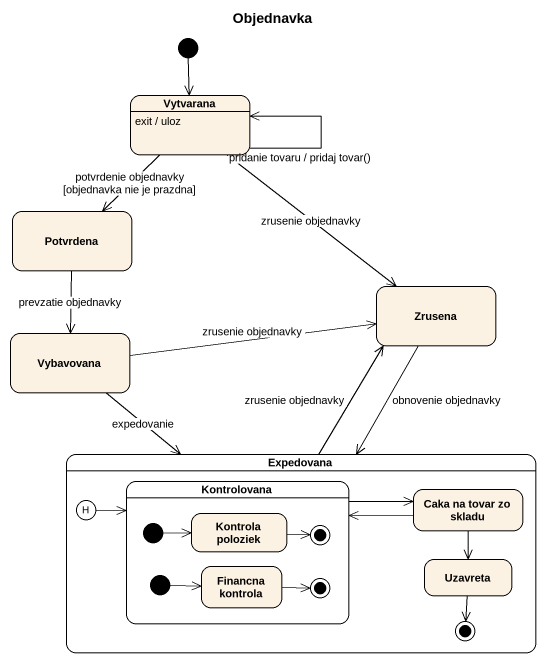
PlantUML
@startuml
title Objednavka
hide empty description
state Vytvarana
Vytvarana : exit / uloz
state Potvrdena
state Zrusena
state Vybavovana
state Expedovana {
  state Kontrolovana {
    state initial2 <<start>>
    state "Kontrola poloziek" as Kontrola_poloziek
    state final1 <<end>>
    state "Financna kontrola" as Financna_kontrola
    state initial3 <<start>>
    state final2 <<end>>
  }
  state history1 <<history>>
  state "Caka na tovar zo skladu" as Caka_na_tovar_zo_skladu
  state Uzavreta
  Uzavreta --> [*]
}
[*] --> Vytvarana
Vytvarana --> Vytvarana : pridanie tovaru / pridaj tovar()
Vytvarana --> Potvrdena : potvrdenie objednavky [objednavka nie je prazdna]
Vytvarana --> Zrusena : zrusenie objednavky
Potvrdena --> Vybavovana : prevzatie objednavky
Zrusena --> Expedovana : obnovenie objednavky
Vybavovana -right-> Zrusena : zrusenie objednavky
Vybavovana --> Expedovana : expedovanie
Expedovana -up-> Zrusena : zrusenie objednavky
Kontrolovana -right-> Caka_na_tovar_zo_skladu
history1 -right-> Kontrolovana
initial2 -right-> Kontrola_poloziek
Kontrola_poloziek -right-> final1
Caka_na_tovar_zo_skladu -left-> Kontrolovana
Caka_na_tovar_zo_skladu --> Uzavreta
Financna_kontrola -right-> final2
initial3 -right-> Financna_kontrola
@enduml
